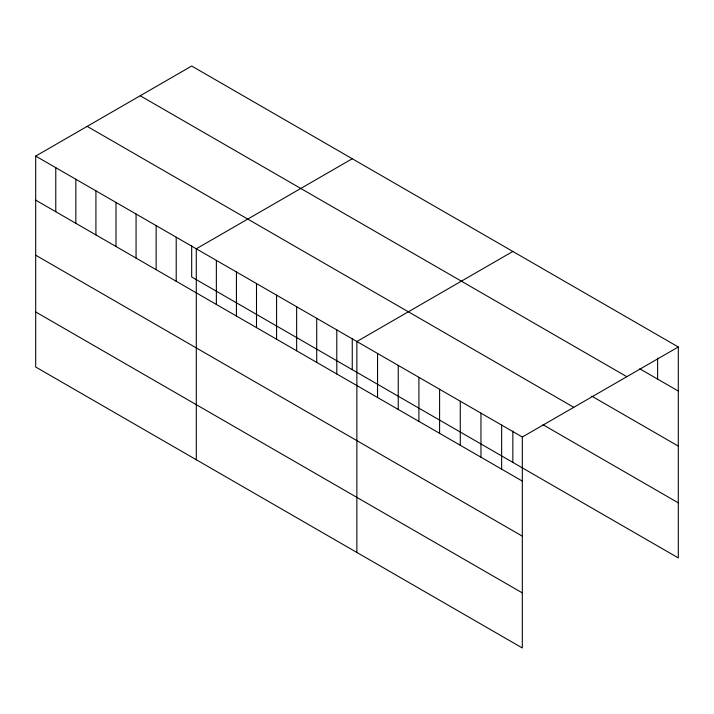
<?xml version="1.0" encoding="UTF-8"?>
<svg xmlns="http://www.w3.org/2000/svg" width="714" height="714" viewBox="0 0 714 714"><rect width="100%" height="100%" fill="white"/><g stroke="black" fill="none" stroke-linecap="round" stroke-linejoin="round"><path stroke-width="1.07" d="M35.7 156.089L522.318 437.03L522.318 647.973L35.7 367.023L35.7 156.089L191.682 66.027L678.3 346.977L678.3 557.911L191.682 276.97L191.682 245.652M352.261 158.74L196.288 248.802L196.288 459.736M512.848 251.453L356.866 341.515L356.866 552.449M522.318 437.03L678.3 346.977M639.762 368.79L678.3 391.04M140.203 95.747L626.83 376.697M591.817 396.172L678.3 446.107M87.17 126.369L573.797 407.319M542.935 424.687L678.3 502.843M35.7 200.143L522.318 481.093M35.7 255.21L522.318 536.16M35.7 311.956L522.318 592.897M657.621 358.169L657.621 379.098M512.848 431.077L512.848 462.395M501.639 425.089L501.639 469.152M480.959 413.156L480.959 457.21M460.28 401.214L460.28 445.268M439.592 389.273L439.592 433.336M418.913 377.331L418.913 421.394M398.233 365.389L398.233 409.452M377.554 353.448L377.554 397.511M352.261 338.365L352.261 369.682M336.794 329.922L336.794 373.984M316.721 318.337L316.721 362.391M296.649 306.743L296.649 350.806M276.577 295.159L276.577 339.212M256.504 283.565L256.504 327.628M236.432 271.98L236.432 316.034M216.36 260.387L216.36 304.45M176.215 237.209L176.215 281.271M156.134 225.624L156.134 269.678M136.062 214.03L136.062 258.093M115.989 202.446L115.989 246.5M95.917 190.852L95.917 234.915M75.845 179.268L75.845 223.321M55.772 167.674L55.772 211.737"/></g></svg>
